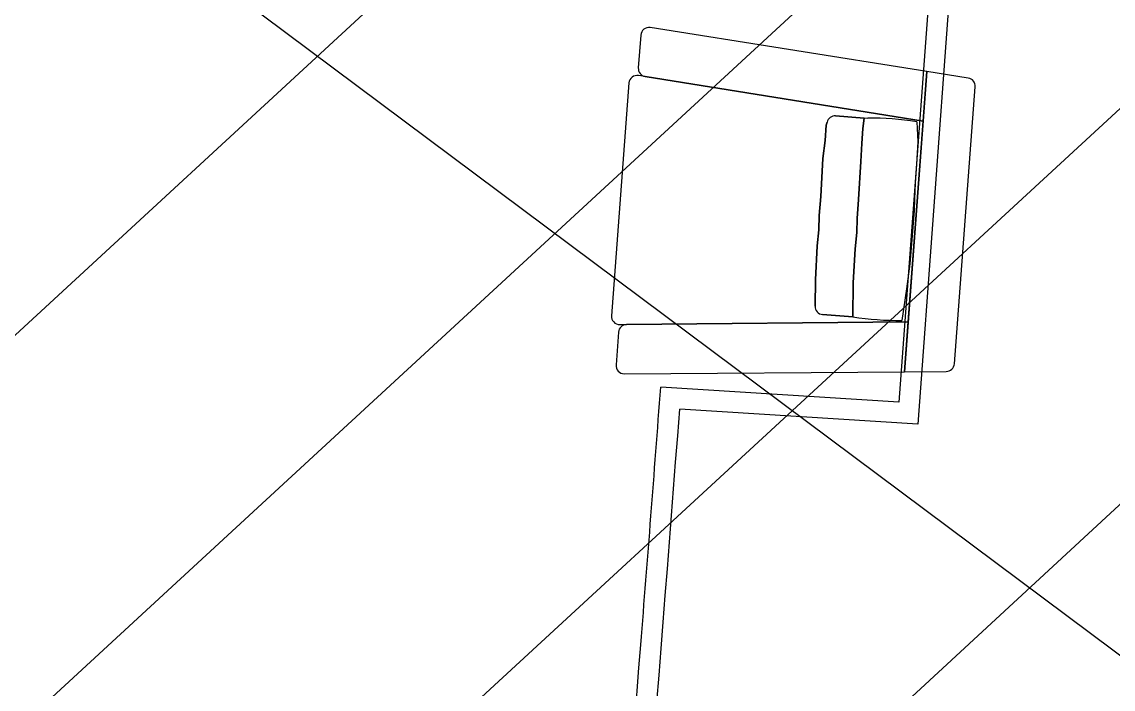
# Model space of a CAD drawing. Extents: x -678889171 to 586587, y -792238163 to 335485.
# Drawn here: x -678771950 to -678769296, y -791972509 to -791970888 of the extents above; entities that cross this region are included whole.
import ezdxf
from ezdxf.enums import TextEntityAlignment as Align

# ---------------------------------------------------------------- set-up
doc = ezdxf.new("R2010")
doc.units = 0
doc.header["$MEASUREMENT"] = 0
for name, color, linetype in [('A-FLOR-PATT', 252, 'Continuous'), ('A-SITE-PATT', 252, 'Continuous'), ('A-WALL', 252, 'Continuous')]:
    doc.layers.add(name, color=color, linetype=linetype)
doc.layers.add('BASEMENT3 LAYOUT$0$HATCH2', color=252, linetype='Continuous', lineweight=15)
doc.styles.add('Ground floor Towers$0$$Bas01-Rname$0$EN-SC', font='swissc.ttf')
doc.styles.add('Ground floor Towers$0$$Bas01-Rname$0$EN-SCL', font='swisscl.ttf')
doc.styles.add('Ground floor Towers$0$04-Ground Floor$0$V2-lower ground$0$LEVEL  FOR LICENSE LOWER GR$0$$LG- LEVEL$0$AR-SR', font='sarb.shx')

# ---------------------------------------------------------------- blocks, each defined once
blk = doc.blocks.new('A$C61C61320')
at = {"layer": 'BASEMENT3 LAYOUT$0$HATCH2'}
h = blk.add_hatch(dxfattribs=at)
h.set_pattern_fill('JIS_WOOD', color=256, scale=1000, style=0)
h.set_pattern_definition([(45, (-845211.5632561638, -471074.8112416068), (-499.9999991609842, 499.9999991609843), [])])
edge = h.paths.add_edge_path()
edge.add_line((-87728.88771757309, -14436.92520058164), (11085.99286301623, -14077.61977391216))
edge.add_line((11085.9928630162, -14077.61977391216), (11086.00013759563, -61296.12011963065))
edge.add_line((11086.00013759569, -61296.12011963065), (-23868.16462742418, -60220.57708285929))
edge.add_line((-23868.16462742421, -60220.57708285929), (-23388.15647815715, -47455.2645226442))
edge.add_arc((-38984.06513334403, -44366.02445463254), 15898.9235792472, 348.7958745272753, 525.9866040010601)
edge.add_line((-54409.82303213701, -40516.12001080933), (-55179.78612954497, -49076.3717473704))
edge.add_line((-55179.78612954495, -49076.3717473704), (-87616.00626249687, -47227.09333388295))
edge.add_line((-87616.00626249681, -47227.09333388295), (-87728.88771757303, -14436.92520058164))
blk = doc.blocks.new('GR')
at = {"layer": 'A-FLOR-PATT'}
for p, q in [((49525, 196905), (-15202.90004794695, 241219.0248279215)), ((25698.61536695657, 216207.4440203935), (25608.69643879063, 213468.9127434696)), ((25647.05304978842, 216159.025363588), (25560.29313861752, 213520.001364771)), ((25595.85032398126, 214325.6564941852), (24919.13731944771, 214404.8439767212)), ((24896.966309765, 214385.7355850809), (24894.22516058502, 214305.8973330897)), ((25595.85032398126, 214325.6564941852), (25570.75449948036, 213594.7197122214)), ((25591.69480621861, 214204.6235796973), (25595.85032398126, 214325.6564941852)), ((25696.79684866639, 214313.8439516347), (25595.85032398126, 214325.6564941852)), ((24911.72114272742, 214285.4396901104), (24895.24135710718, 214287.3983426961)), ((25691.17613023915, 213618.792637364), (25714.33729806461, 214293.380932964)), ((24872.9812326082, 214268.3003390583), (24853.52152035525, 213701.5200186301)), ((24911.72114272742, 214285.4396901104), (25591.69480621861, 214204.6235796973)), ((25591.69480621861, 214204.6235796973), (24911.84515415831, 214285.4249511256)), ((25447.99272278626, 214206.4502209195), (25378.30610373116, 214208.842826142)), ((25378.30610373116, 214208.842826142), (25456.4772998566, 214206.1589132957)), ((25378.30610373116, 214208.842826142), (25447.99272278626, 214206.4502209195)), ((25378.30610373116, 214208.842826142), (25456.4772998566, 214206.1589132957)), ((25356.60960645997, 214185.015867594), (25355.354594887, 214148.4626106767)), ((25355.354594887, 214148.4626106767), (25356.60960645997, 214185.015867594)), ((25355.354594887, 214148.4626106767), (25356.60960645997, 214185.015867594)), ((25355.354594887, 214148.4626106767), (25356.60960645997, 214185.015867594)), ((25358.04784100188, 214192.63083835), (25356.60960645997, 214185.015867594)), ((25356.60960645997, 214185.015867594), (25358.04784100188, 214192.63083835)), ((25356.60960645997, 214185.015867594), (25358.04784100188, 214192.63083835)), ((25356.60960645997, 214185.015867594), (25358.04784100188, 214192.63083835)), ((25444.73555258906, 214144.2000886019), (25445.99056416203, 214180.7533455192)), ((25445.99056416203, 214180.7533455192), (25444.73555258906, 214144.2000886019)), ((25445.99056416203, 214180.7533455192), (25447.99272278626, 214206.4502209195)), ((25447.99272278626, 214206.4502209195), (25445.99056416203, 214180.7533455192)), ((25574.910017243, 213715.7526267093), (25591.69480621861, 214204.6235796973)), ((25575.93160227756, 214202.0575952563), (25580.94794833381, 214153.7138244858)), ((25575.93160227756, 214202.0575952563), (25580.94794833381, 214153.7138244858)), ((25580.94794833381, 214153.7138244858), (25579.10384959809, 214100.0029135123)), ((25580.94794833381, 214153.7138244858), (25579.10384959809, 214100.0029135123)), ((25355.354594887, 214148.4626106767), (25351.59402440651, 214104.0798670713)), ((25351.59402440651, 214104.0798670713), (25355.354594887, 214148.4626106767)), ((25351.59402440651, 214104.0798670713), (25355.354594887, 214148.4626106767)), ((25351.59402440651, 214104.0798670713), (25355.354594887, 214148.4626106767)), ((25443.99577331101, 214100.9073655208), (25444.73555258906, 214144.2000886019)), ((25444.73555258906, 214144.2000886019), (25443.99577331101, 214100.9073655208)), ((25351.59402440651, 214104.0798670713), (25349.90957159782, 214011.5265417195)), ((25349.90957159782, 214011.5265417195), (25351.59402440651, 214104.0798670713)), ((25349.90957159782, 214011.5265417195), (25351.59402440651, 214104.0798670713)), ((25349.90957159782, 214011.5265417195), (25351.59402440651, 214104.0798670713)), ((25442.31132050231, 214008.354040169), (25443.99577331101, 214100.9073655208)), ((25443.99577331101, 214100.9073655208), (25442.31132050231, 214008.354040169)), ((25579.10384959809, 214100.0029135123), (25578.26162039011, 214053.7262509326)), ((25579.10384959809, 214100.0029135123), (25578.26162039011, 214053.7262509327)), ((25578.26162039011, 214053.7262509326), (25577.70113389648, 214015.6554159622)), ((25578.26162039011, 214053.7262509327), (25577.70113389648, 214015.6554159622)), ((25349.90957159782, 214011.5265417195), (25348.32159755321, 213965.2754756128)), ((25348.32159755321, 213965.2754756128), (25349.90957159782, 214011.5265417195)), ((25348.32159755321, 213965.2754756128), (25349.90957159782, 214011.5265417195)), ((25348.32159755321, 213965.2754756128), (25349.90957159782, 214011.5265417195)), ((25440.7233464577, 213962.1029740622), (25442.31132050231, 214008.354040169)), ((25442.31132050231, 214008.354040169), (25440.7233464577, 213962.1029740622)), ((25577.70113389648, 214015.6554159622), (25578.21934883751, 213987.2567861419)), ((25577.70113389648, 214015.6554159622), (25578.21934883751, 213987.2567861419)), ((25578.21934883751, 213987.2567861419), (25576.11912514409, 213926.0860225425)), ((25578.21934883751, 213987.2567861419), (25576.11912514409, 213926.0860225425)), ((25348.32159755321, 213965.2754756128), (25348.63491236838, 213930.9089590363)), ((25348.63491236838, 213930.9089590363), (25348.32159755321, 213965.2754756128)), ((25348.63491236838, 213930.9089590363), (25348.32159755321, 213965.2754756128)), ((25348.63491236838, 213930.9089590363), (25348.32159755321, 213965.2754756128)), ((25441.03666127298, 213927.7364574859), (25440.7233464577, 213962.1029740622)), ((25440.7233464577, 213962.1029740622), (25441.03666127298, 213927.7364574859)), ((25348.63491236838, 213930.9089590363), (25346.53170629521, 213891.3973668524)), ((25346.53170629521, 213891.3973668524), (25348.63491236838, 213930.9089590363)), ((25346.53170629521, 213891.3973668524), (25348.63491236838, 213930.9089590363)), ((25346.53170629521, 213891.3973668524), (25348.63491236838, 213930.9089590363)), ((25438.93345519982, 213888.2248653019), (25441.03666127298, 213927.7364574859)), ((25441.03666127298, 213927.7364574859), (25438.93345519982, 213888.2248653019)), ((25576.11912514409, 213926.0860225425), (25575.09462584637, 213896.2466275571)), ((25576.11912514409, 213926.0860225425), (25575.09462584637, 213896.2466275571)), ((25346.53170629521, 213891.3973668524), (25345.18021008465, 213808.5418431236)), ((25345.18021008465, 213808.5418431236), (25346.53170629521, 213891.3973668524)), ((25345.18021008465, 213808.5418431236), (25346.53170629521, 213891.3973668524)), ((25345.18021008465, 213808.5418431236), (25346.53170629521, 213891.3973668524)), ((25575.09462584637, 213896.2466275571), (25572.9914197732, 213856.7350353732)), ((25575.09462584637, 213896.2466275571), (25572.9914197732, 213856.7350353732)), ((25437.58195898915, 213805.3693415731), (25438.93345519982, 213888.2248653019)), ((25438.93345519982, 213888.2248653019), (25437.58195898915, 213805.3693415731)), ((25572.9914197732, 213856.7350353732), (25567.90821245767, 213795.6666966529)), ((25572.9914197732, 213856.7350353732), (25567.90821245767, 213795.6666966529)), ((25345.18021008465, 213808.5418431236), (25346.96102185582, 213744.7895822908)), ((25346.96102185582, 213744.7895822908), (25345.18021008465, 213808.5418431236)), ((25346.96102185582, 213744.7895822908), (25345.18021008465, 213808.5418431236)), ((25346.96102185582, 213744.7895822908), (25345.18021008465, 213808.5418431236)), ((25439.88541805814, 213722.9065424472), (25437.58195898915, 213805.3693415731)), ((25437.58195898915, 213805.3693415731), (25439.88541805814, 213722.9065424472)), ((25567.90821245767, 213795.6666966529), (25559.33972047921, 213718.8052244079)), ((25567.90821245767, 213795.6666966529), (25559.33972047921, 213718.8052244079)), ((25574.910017243, 213715.7526267093), (24890.9946723571, 213681.7639848785)), ((24891.11940265924, 213681.7701836188), (25574.910017243, 213715.7526267093)), ((25366.19048302888, 213725.4367683186), (25439.88541805814, 213722.9065424472)), ((25439.88541805814, 213722.9065424472), (25366.19048302888, 213725.4367683186)), ((25439.88541805814, 213722.9065424472), (25366.19048302888, 213725.4367683186)), ((25439.88541805814, 213722.9065424472), (25366.19048302888, 213725.4367683186)), ((25570.75449948036, 213594.7197122214), (25574.910017243, 213715.7526267093)), ((24874.41935647163, 213680.9402389587), (24890.9946723571, 213681.7639848785)), ((24872.13676796015, 213662.5545083331), (24869.39561878017, 213582.7162563418)), ((25570.75449948036, 213594.7197122214), (25672.2734945988, 213599.5808476491)), ((24890.20383745257, 213562.1322252228), (25570.75449948036, 213594.7197122214)), ((25560.29313861752, 213520.001364771), (24980.25173922359, 213532.8987676675)), ((25608.69643879063, 213468.9127434696), (25028.47645059879, 213481.8141173441))]:
    blk.add_line(p, q, dxfattribs=at)
for centre, radius, start, end in [((632160.654919429, 163506.251165366), 613595.8226879981, 171.0737824436527, 189.9862451256833), ((632160.654919429, 163506.251165366), 605195.8226879981, 171.0737824436527, 190.1263033448895), ((24916.8753601684, 214385.0520320744), 19.92078142749188, 83.48013324354669, 178.0335915977384), ((25694.42824766098, 214294.0644859705), 19.92078142749386, 358.0335915977371, 83.17131907741683), ((24892.8902830116, 214267.6167860517), 19.92078142749179, 83.22208712323062, 178.0335915977384), ((24914.13421098853, 214305.2137800831), 19.92078142749345, 178.0335915977397, 263.0424919741638), ((24914.13421098795, 214305.2137800831), 19.92078142745627, 263.0424919756908, 263.401682273825), ((25377.62255072461, 214188.9337757385), 19.9207814275029, 88.03359159774118, 169.3045704526758), ((25377.62255072461, 214188.9337757385), 19.92078142749485, 88.03359159774118, 169.3045704526758), ((25377.62255072461, 214188.9337757385), 19.92078142749485, 88.03359159774118, 169.3045704526758), ((25377.62255072461, 214188.9337757385), 19.92078142749485, 88.03359159774118, 169.3045704526758), ((25496.13674144872, 213619.6195044037), 587.8786860320693, 82.19896036023265, 93.8682228351833), ((25496.13674144872, 213619.6195044037), 587.8786860320693, 82.19896036023265, 93.8682228351833), ((25366.87403603541, 213745.3458187222), 19.92078142754329, 181.6000447973423, 268.0335915978068), ((25366.87403603541, 213745.3458187222), 19.92078142753124, 181.6000447973423, 268.0335915978068), ((25366.87403603541, 213745.3458187222), 19.92078142753124, 181.6000447973423, 268.0335915978068), ((25366.87403603541, 213745.3458187222), 19.92078142753124, 181.6000447973423, 268.0335915978068), ((25523.91885557325, 214428.7967080952), 710.8744928460637, 263.2111139441756, 272.8560692513), ((25523.91885557325, 214428.7967080952), 710.8744928460637, 263.2111139441756, 272.8560692513), ((24873.43057075876, 213700.8364656235), 19.92078142749158, 178.0335915977436, 272.8450960722521), ((24892.04581836355, 213661.8709553266), 19.92078142749386, 93.02469122117793, 178.0335915977436), ((24892.04581836343, 213661.8709553266), 19.92078142748167, 92.66550092277883, 93.02469122066657), ((25671.26707983564, 213619.4761903706), 19.92078142749114, 272.8958641180556, 358.0335915977358), ((24889.30466918368, 213582.0327033353), 19.92078142749309, 178.0335915977384, 272.5870499518696), ((-110841.1711754433, 218230.4681001774), 135902.6345594468, 357.7546451055156, 358.0191368413513), ((-587007.7106171711, 235855.204548296), 612444.9876354857, 357.5180260883481, 357.9064468393556), ((50815.89882102846, 200456.6392598988), 27278.5326697717, 152.163751733806, 161.1181029856222), ((-587007.7106171711, 235855.204548296), 612394.9876354857, 357.514526516669, 357.8523623796562)]:
    blk.add_arc(centre, radius, start, end, dxfattribs=at)
at = {"layer": 'A-FLOR-PATT', "style": 'Ground floor Towers$0$04-Ground Floor$0$V2-lower ground$0$LEVEL  FOR LICENSE LOWER GR$0$$LG- LEVEL$0$AR-SR', "flags": 12}
for tag, p in [('L', (30296.07288644527, 72859.53473235783)), ('P', (30237.50458115668, 72203.99769414036))]:
    blk.add_attdef(tag, text='', height=500, dxfattribs=at).set_placement(p, align=Align.RIGHT)
at = {"layer": 'A-FLOR-PATT'}
for tag, p, height, style in [('N', (85492.25876324323, 56633.4995742733), 250, 'Ground floor Towers$0$$Bas01-Rname$0$EN-SC'), ('N', (89389.48149106537, 56633.4995742733), 250, 'Ground floor Towers$0$$Bas01-Rname$0$EN-SC'), ('N', (94597.61363499537, 56633.4995742733), 250, 'Ground floor Towers$0$$Bas01-Rname$0$EN-SC'), ('AN', (85922.66280553787, 56313.08159666645), 200, 'Ground floor Towers$0$$Bas01-Rname$0$EN-SCL'), ('AN', (89819.88553336001, 56313.08159666645), 200, 'Ground floor Towers$0$$Bas01-Rname$0$EN-SCL'), ('AN', (95028.01767729002, 56313.08159666645), 200, 'Ground floor Towers$0$$Bas01-Rname$0$EN-SCL'), ('SN', (85299.47460008037, 56025.08594095582), 200, 'Ground floor Towers$0$$Bas01-Rname$0$EN-SCL'), ('SN', (89196.69732790251, 56025.08594095582), 200, 'Ground floor Towers$0$$Bas01-Rname$0$EN-SCL'), ('SN', (94404.82947183252, 56025.08594095582), 200, 'Ground floor Towers$0$$Bas01-Rname$0$EN-SCL'), ('F', (85927.04975899268, 56008.67972904726), 200, 'Ground floor Towers$0$$Bas01-Rname$0$EN-SCL'), ('F', (89824.27248681482, 56008.67972904726), 200, 'Ground floor Towers$0$$Bas01-Rname$0$EN-SCL'), ('F', (95032.40463074483, 56008.67972904726), 200, 'Ground floor Towers$0$$Bas01-Rname$0$EN-SCL')]:
    blk.add_attdef(tag, p, '', height=height, dxfattribs=dict(at, style=style))
at = {"layer": 'A-FLOR-PATT', "style": 'Ground floor Towers$0$$Bas01-Rname$0$EN-SCL', "width": 0.8}
for p in [(85305.16036184286, 56295.1433535593), (89202.383089665, 56295.1433535593), (94410.51523359501, 56295.1433535593)]:
    blk.add_attdef('FN', p, '', height=250, dxfattribs=at)

msp = doc.modelspace()

# ---------------------------------------------------------------- block references
at = {"layer": 'A-SITE-PATT', "rotation": 357.6731745000001}
msp.add_blockref('A$C61C61320', (-678706236.4347705, -791940527.995869, -212772), dxfattribs=at)

# ---------------------------------------------------------------- next in the draw order: block references
at = {"layer": 'A-WALL', "rotation": 357.6731745000001}
msp.add_blockref('GR', (-678804025.0995113, -792184118.4910543, -212772), dxfattribs=at)

doc.saveas('drawing.dxf')
